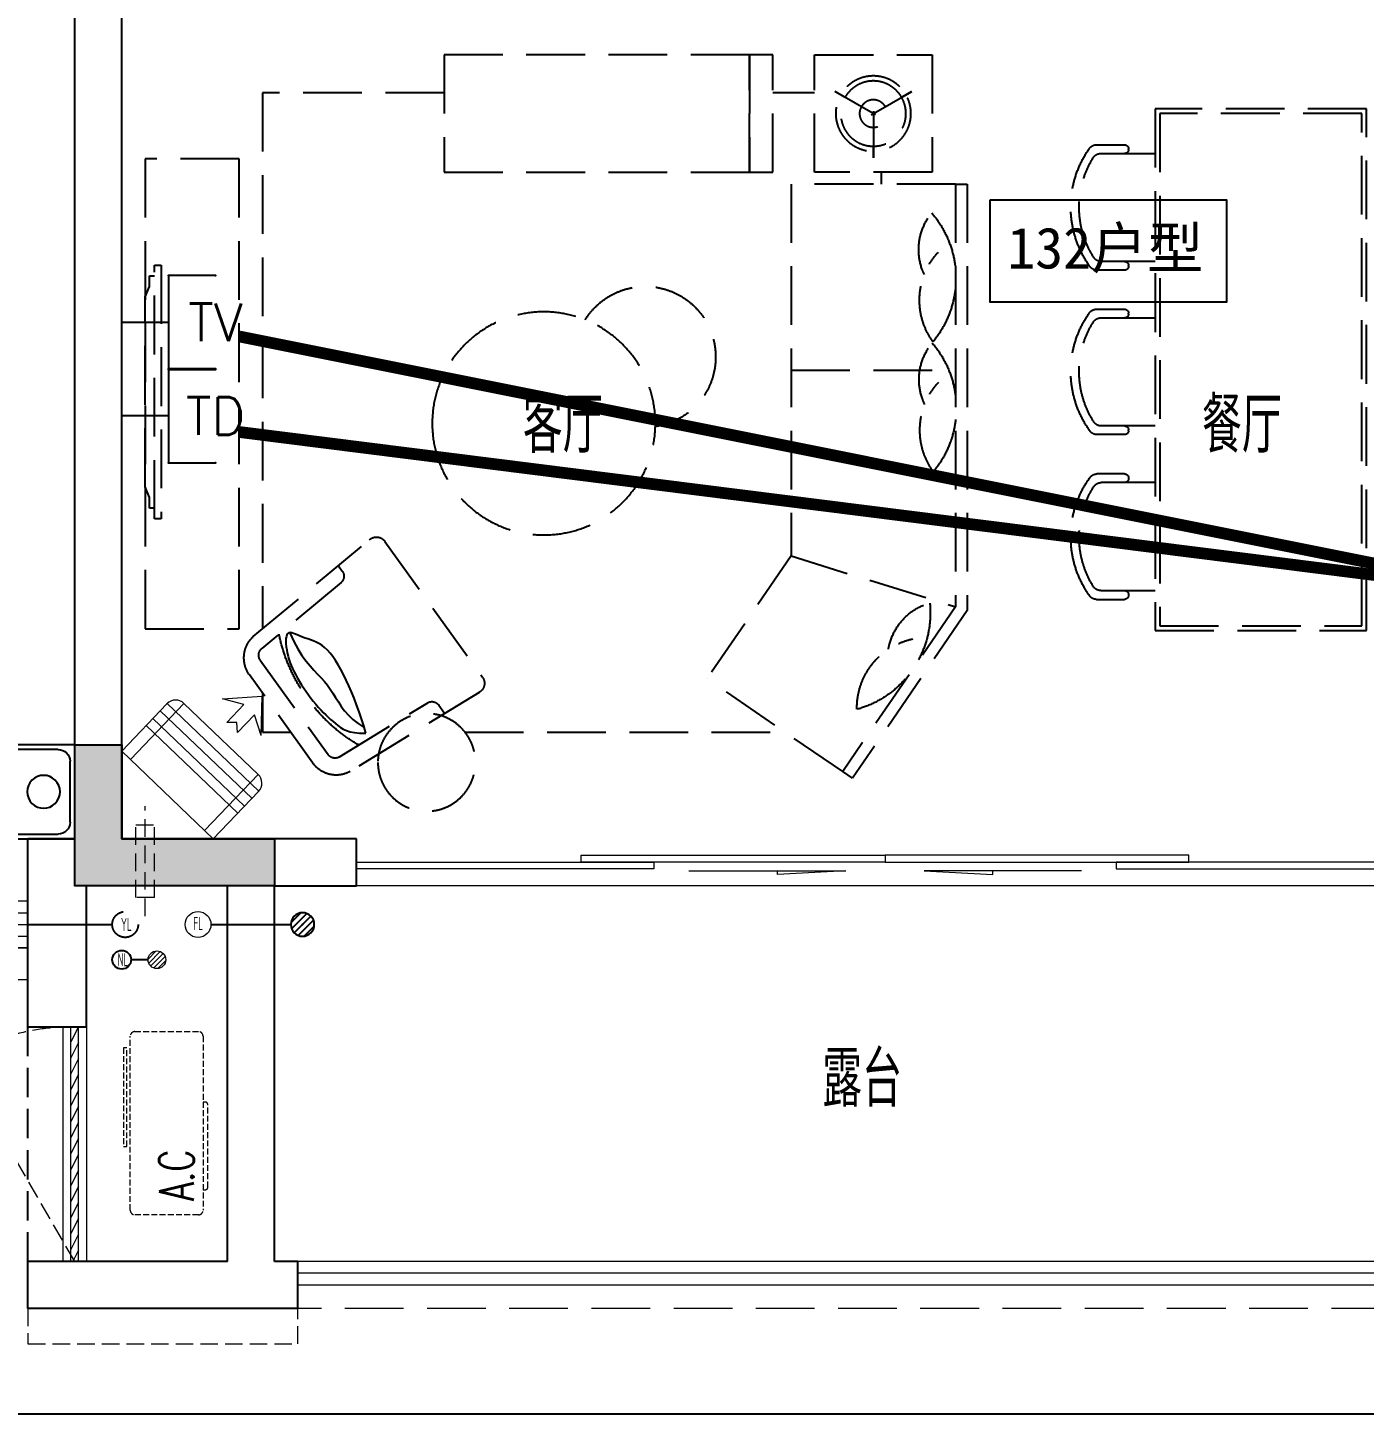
# Model space of a CAD drawing. Extents: x 3753737 to 4713801, y -857380 to 24339.
# Drawn here: x 4236663 to 4242353, y -797786 to -791883 of the extents above; entities that cross this region are included whole.
import ezdxf
from ezdxf.enums import TextEntityAlignment as Align

# ---------------------------------------------------------------- set-up
doc = ezdxf.new("R2010")
doc.units = 0
doc.header["$LTSCALE"] = 1000
doc.header["$MEASUREMENT"] = 0
for name, pattern in [('#P_--_20B1_001_t3$0$DASH', [0.35, 0.25, -0.1]), ('A户型$0$DASH', [0.35, 0.25, -0.1]), ('DASH', [0.35, 0.25, -0.1]), ('HIDDEN', [0.375, 0.25, -0.125])]:
    doc.linetypes.add(name, pattern=pattern)
doc.layers.get('0').update_dxf_attribs({"linetype": 'CONTINUOUS'})
for name, color, linetype in [('!!电气', 1, 'CONTINUOUS'), ('5fur', 175, 'CONTINUOUS'), ('COLU', 7, 'CONTINUOUS'), ('EQUIP-通讯', 3, 'CONTINUOUS'), ('LVTRY', 252, 'CONTINUOUS'), ('S-砼墙填充', 251, 'CONTINUOUS'), ('VPIPE-凝结', 150, 'CONTINUOUS'), ('VPIPE-雨水', 4, 'DASH'), ('WALL', 252, 'CONTINUOUS'), ('WIRE-综合布线', 5, 'DASH'), ('看线', 185, 'CONTINUOUS'), ('管', 193, 'CONTINUOUS')]:
    doc.layers.add(name, color=color, linetype=linetype)
for name, color, linetype, lineweight in [('EQUIP_地漏', 7, 'CONTINUOUS', 18), ('PUB_TEXT', 7, 'CONTINUOUS', 20), ('VPIPE-废水', 31, 'TG_F', 18), ('WINDOW', 146, 'CONTINUOUS', 20), ('平面-分水线', 189, 'CONTINUOUS', 15), ('平面-栏杆', 56, 'CONTINUOUS', 15), ('平面-看线', 252, 'CONTINUOUS', 15), ('平面-空调室内机', 176, 'CONTINUOUS', 9), ('平面-空调预留孔', 252, 'CONTINUOUS', 15)]:
    doc.layers.add(name, color=color, linetype=linetype, lineweight=lineweight)
doc.styles.add('_TCH_DIM', font='SIMPLEX', dxfattribs={"bigfont": 'GBCBIG'})
doc.styles.add('_TEL_DIM', font='SIMPLEX', dxfattribs={"width": 0.8, "height": 3.5, "bigfont": 'HZTXT'})
doc.styles.get("Standard").update_dxf_attribs({"font": 'gbenor.shx', "bigfont": 'gbcbig.shx'})
doc.styles.add('TG_LINETYPE', font='SIMPLEX', dxfattribs={"width": 0.8, "height": 3, "bigfont": 'HZTXT'})
doc.styles.add('黑体', font='simhei.ttf')
doc.linetypes.add('TG_F', pattern='A,2,-0.3,["F",TG_LINETYPE,S=0.1,R=0,X=-0.23,Y=-0.15],0', length=2.3)

# ---------------------------------------------------------------- blocks, each defined once
blk = doc.blocks.new('dfgdfgsf')
at = {"layer": '5fur', "color": 252, "linetype": 'A户型$0$DASH'}
for p, q in [((2094650.822318503, -1252230.379037612), (2094477.879718294, -1252130.530580827)), ((2094632.326403065, -1252230.379037612), (2094805.269003275, -1252130.530580827)), ((2094891.574360784, -1252137), (2095069.08334725, -1252137)), ((2096469.08334725, -1252137), (2097241.400685381, -1252137)), ((2097241.400685381, -1252137), (2097241.400685381, -1254418.310339169)), ((2094641.574360784, -1252214.361104977), (2094641.574360784, -1252414.058018547)), ((2093691.615674988, -1252357.542387553), (2093571.695908604, -1252357.542387553)), ((2093673.722385016, -1252394.852469392), (2093441.574587486, -1252394.852469392)), ((2093555.135908604, -1252378.292469392), (2093555.135908604, -1252374.612469392)), ((2094607, -1252525.039726734), (2094607, -1252475.039726734)), ((2094241.574360784, -1252525.039726734), (2094241.574360784, -1254340.518235486)), ((2094291.574360784, -1252525.039726734), (2094241.574360784, -1252525.039726734)), ((2094291.574360784, -1252525.039726734), (2094991.574360784, -1252525.039726734)), ((2094291.574360784, -1252525.039726734), (2094291.574360784, -1254325.039726734)), ((2094991.574360784, -1252525.039726734), (2094991.574360784, -1254108.340604206)), ((2093441.574587486, -1252854.852469392), (2093671.759300168, -1252854.852469392)), ((2093555.135908604, -1252875.092469392), (2093555.135908604, -1252871.412469392)), ((2093571.695908604, -1252891.652469392), (2093689.767644257, -1252891.652469392)), ((2093691.615674988, -1253057.542387553), (2093571.695908604, -1253057.542387553)), ((2093673.722385016, -1253094.852469392), (2093441.574587486, -1253094.852469392)), ((2093555.135908604, -1253078.292469392), (2093555.135908604, -1253074.612469392)), ((2094991.574360784, -1253316.69016547), (2094291.574360784, -1253316.69016547)), ((2093441.574587486, -1253554.852469392), (2093671.759300168, -1253554.852469392)), ((2093555.135908604, -1253575.092469392), (2093555.135908604, -1253571.412469392)), ((2093571.695908604, -1253591.652469392), (2093689.767644257, -1253591.652469392)), ((2093555.135908604, -1253775.553599892), (2093555.135908604, -1253779.233599892)), ((2093571.695908604, -1253758.993599892), (2093689.767644257, -1253758.993599892)), ((2093441.574587486, -1253795.793599892), (2093671.759300168, -1253795.793599892)), ((2094991.574360784, -1254108.340604206), (2094291.574360784, -1254325.039726734)), ((2094991.574360784, -1254108.340604206), (2095349.386070162, -1254630.873648174)), ((2096918.277270381, -1254150.722505105, 0.002232413066440839), (2096902.450986693, -1254172.77328073, 0.002232413066440839)), ((2096907.431832158, -1254221.459835119, 0.002232413066440839), (2097245.392734059, -1254502.256304488, 0.002232413066440839)), ((2093673.722385016, -1254255.793599892), (2093441.574587486, -1254255.793599892)), ((2093555.135908604, -1254272.353599892), (2093555.135908604, -1254276.033599892)), ((2093691.615674988, -1254293.10368173), (2093571.695908604, -1254293.10368173)), ((2094241.574360784, -1254340.518235486), (2094730.565226994, -1255054.619756192)), ((2094291.574360784, -1254325.039726734), (2094771.819949872, -1255026.370015658)), ((2097251.468199237, -1254551.911814707, 0.002232413066440839), (2096963.077048304, -1254953.727568783, 0.002232413066440839)), ((2094771.819949872, -1255026.370015658), (2095349.386070162, -1254630.873648174)), ((2097241.400685381, -1254692.586415223), (2097241.400685381, -1254858.058952631)), ((2096490.998517162, -1254743.685695929, 0.002232413066440839), (2096466.671852801, -1254777.580061539, 0.002232413066440839)), ((2096914.088431881, -1254963.862523343, 0.002232413066440839), (2096538.718588234, -1254732.823643679, 0.002232413066440839)), ((2096380.286248344, -1254858.058952631), (2095017.614287486, -1254858.058952631)), ((2097241.400685381, -1254858.058952631), (2097122.637756643, -1254858.058952631)), ((2094730.565226994, -1255054.619756192), (2094771.819949872, -1255026.370015658))]:
    blk.add_line(p, q, dxfattribs=at)
at = {"layer": '5fur', "color": 252, "linetype": 'A户型$0$DASH', "extrusion": (-0.677281067979516, 0.735724374311825, 0)}
for p, q in [((2097673.299270959, -1252870.039602342), (2097673.298882234, -1253950.039602342)), ((2097701.88147308, -1252870.039662956), (2097673.299270959, -1252870.039602342)), ((2097701.881084788, -1253950.039662742), (2097701.88147308, -1252870.039662956)), ((2097723.475173426, -1252915.288567976), (2097701.881407711, -1252915.288531041)), ((2097723.475108917, -1252960.537437186), (2097723.475173426, -1252915.288567976)), ((2097741.574591934, -1253005.786331261), (2097723.475108917, -1252960.537437186)), ((2097741.574591969, -1253814.29311868), (2097741.574591934, -1253005.786331261)), ((2097723.474979942, -1253859.54196205), (2097741.574591969, -1253814.29311868)), ((2097723.474915012, -1253904.790830615), (2097723.474979942, -1253859.54196205)), ((2097673.298882234, -1253950.039602342), (2097701.881084788, -1253950.039662742)), ((2097701.881149297, -1253904.790793315), (2097723.474915012, -1253904.790830615))]:
    blk.add_line(p, q, dxfattribs=at)
at = {"layer": '5fur', "color": 252, "linetype": 'A户型$0$DASH', "extrusion": (-2.497360287383324e-06, 1.793016044590853e-06, 0.9999999999952743)}
for p, q in [((2096720.676576636, -1254046.097183408, -9.860223393332035e-08), (2096305.496361987, -1254624.568301424, 2.548135267232965e-07)), ((2097281.30458717, -1254451.567335205, 0.002127006015053112), (2096786.691790702, -1254039.343590815, 0.0001526558718598636)), ((2096977.769948277, -1254497.76783579, 0.001451808900855944), (2096989.697494064, -1254488.572557939, 0.001465108999307851)), ((2096989.697494064, -1254488.572557939, 0.001465108999307851), (2097001.729715117, -1254481.064849586, 0.001481696348800021)), ((2097001.729715117, -1254481.064849586, 0.001481696348800021), (2097013.783541517, -1254474.936737941, 0.00150081129366253)), ((2097013.783541517, -1254474.936737941, 0.00150081129366253), (2097025.775903343, -1254469.880250205, 0.001521694178197031)), ((2097025.775903343, -1254469.880250205, 0.001521694178197031), (2097037.623730678, -1254465.587413588, 0.001543585346744258)), ((2097037.623730678, -1254465.587413588, 0.001543585346744258), (2097049.243953598, -1254461.750255293, 0.001565725143607644)), ((2097049.243953598, -1254461.750255293, 0.001565725143607644), (2097060.553502188, -1254458.06080253, 0.001587353913124367)), ((2097060.553502188, -1254458.06080253, 0.001587353913124367), (2097071.469306524, -1254454.211082504, 0.001607711999604078)), ((2097071.469306524, -1254454.211082504, 0.001607711999604078), (2097081.907972523, -1254450.005563644, 0.001626240546731772)), ((2097081.907972523, -1254450.005563644, 0.001626240546731772), (2097091.784809448, -1254445.698479261, 0.001643183895629896)), ((2097108.936348147, -1254472.110648812, 0.001733374911016661), (2097091.400984752, -1254504.17863186, 0.00174708119897371)), ((2097091.784809448, -1254445.698479261, 0.001643183895629896), (2097101.014802399, -1254441.656503894, 0.001658987186790917)), ((2097101.014802399, -1254441.656503894, 0.001658987186790917), (2097109.512936472, -1254438.246312078, 0.001674095560701083)), ((2097126.413744863, -1254434.833709033, 0.001710184116386237), (2097108.936348147, -1254472.110648812, 0.001733374911016661)), ((2097109.512936472, -1254438.246312078, 0.001674095560701083), (2097117.194196766, -1254435.834578349, 0.001688954157847533)), ((2097117.194196766, -1254435.834578349, 0.001688954157847533), (2097123.973568384, -1254434.787977244, 0.001704008118724509)), ((2097123.973568384, -1254434.787977244, 0.001704008118724509), (2097129.766036422, -1254435.473183298, 0.001719702583818261)), ((2097129.766036422, -1254435.473183298, 0.001719702583818261), (2097134.486585981, -1254438.256871047, 0.001736482693618591)), ((2097134.486585981, -1254438.256871047, 0.001736482693618591), (2097138.075760085, -1254443.390778915, 0.001754651333667923)), ((2097138.075760085, -1254443.390778915, 0.001754651333667923), (2097140.57633347, -1254450.666900875, 0.001773942369753811)), ((2097140.57633347, -1254450.666900875, 0.001773942369753811), (2097142.056638799, -1254459.762294784, 0.001793947412707553)), ((2097142.229775941, -1254482.119129899, 0.001834465962597953), (2097141.059273079, -1254494.734686826, 0.001854162691212302)), ((2097142.056638799, -1254459.762294784, 0.001793947412707553), (2097142.585008736, -1254470.354018507, 0.001814258073377317)), ((2097142.585008736, -1254470.354018507, 0.001814258073377317), (2097142.229775941, -1254482.119129899, 0.001834465962597953)), ((2096931.528056057, -1254553.533940991, 0.001436315756982331), (2096942.922995723, -1254536.850154261, 0.001434858729489896)), ((2096942.922995723, -1254536.850154261, 0.001434858729489896), (2096954.406179669, -1254521.94672153, 0.001436814283040988)), ((2096954.406179669, -1254521.94672153, 0.001436814283040988), (2096966.010774863, -1254508.895372229, 0.001442393859531599)), ((2096966.010774863, -1254508.895372229, 0.001442393859531599), (2096977.769948277, -1254497.76783579, 0.001451808900855944)), ((2097073.944862677, -1254531.743732482, 0.00175291164061786), (2097056.70518991, -1254555.512024981, 0.001752474896285605)), ((2097091.400984752, -1254504.17863186, 0.00174708119897371), (2097073.944862677, -1254531.743732482, 0.00175291164061786)), ((2097129.491203073, -1254547.738375472, 0.001920309516744823), (2097125.031813382, -1254560.939667938, 0.001932842943225488)), ((2097133.326969316, -1254534.516590455, 0.001906181934359097), (2097129.491203073, -1254547.738375472, 0.001920309516744823)), ((2097136.545787798, -1254521.225368718, 0.00189038910998196), (2097133.326969316, -1254534.516590455, 0.001906181934359097)), ((2097139.141832809, -1254507.877747145, 0.001872939870058765), (2097136.545787798, -1254521.225368718, 0.00189038910998196)), ((2097141.059273079, -1254494.734686826, 0.001854162691212302), (2097139.141832809, -1254507.877747145, 0.001872939870058765)), ((2096897.541033046, -1254613.550130859, 0.001459047906797295), (2096908.870241689, -1254591.955658721, 0.001448621787530691)), ((2096908.870241689, -1254591.955658721, 0.001448621787530691), (2096920.188193702, -1254571.926352288, 0.001440973923626743)), ((2096920.188193702, -1254571.926352288, 0.001440973923626743), (2096931.528056057, -1254553.533940991, 0.001436315756982331)), ((2097023.424024279, -1254594.482482828, 0.001739234491102692), (2097007.656947393, -1254611.096796784, 0.001729648150935681)), ((2097039.819174448, -1254576.189583663, 0.001747379626336532), (2097023.424024279, -1254594.482482828, 0.001739234491102692)), ((2097056.70518991, -1254555.512024981, 0.001752474896285605), (2097039.819174448, -1254576.189583663, 0.001747379626336532)), ((2097107.845146817, -1254600.910031692, 0.001961589148191223), (2097100.824506518, -1254614.518795621, 0.001968456811988872)), ((2097114.215460938, -1254587.47655188, 0.001953411672857897), (2097107.845146817, -1254600.910031692, 0.001961589148191223)), ((2097119.942124565, -1254574.169412018, 0.001943853299899878), (2097114.215460938, -1254587.47655188, 0.001953411672857897)), ((2097125.031813382, -1254560.939667938, 0.001932842943225488), (2097119.942124565, -1254574.169412018, 0.001943853299899878)), ((2096863.360863406, -1254686.957475577, 0.001505308255390858), (2096874.742011223, -1254661.141433074, 0.001487442503559144)), ((2096874.742011223, -1254661.141433074, 0.001487442503559144), (2096886.16740081, -1254636.638039271, 0.001472040839545663)), ((2096886.16740081, -1254636.638039271, 0.001472040839545663), (2096897.541033046, -1254613.550130859, 0.001459047906797295)), ((2096965.49623637, -1254657.928970429, 0.001708328504285817), (2096953.500868816, -1254674.732232704, 0.001708500268584601)), ((2096978.555845447, -1254642.11396628, 0.001712586497180091), (2096965.49623637, -1254657.928970429, 0.001708328504285817)), ((2096992.655151786, -1254626.738599832, 0.00172022926617732), (2096978.555845447, -1254642.11396628, 0.001712586497180091)), ((2097007.656947393, -1254611.096796784, 0.001729648150935681), (2096992.655151786, -1254626.738599832, 0.00172022926617732)), ((2097028.123956079, -1254989.745149375, 0.002459684217082092), (2097297.907276027, -1254613.855711687, 0.002459454573749298)), ((2097075.916928541, -1254656.670463727, 0.001981832233114211), (2097066.520486612, -1254670.95735192, 0.001983982551957197)), ((2097084.820926764, -1254642.43098124, 0.001978537104109002), (2097075.916928541, -1254656.670463727, 0.001981832233114211)), ((2097093.146864362, -1254628.351787833, 0.001974085750346966), (2097084.820926764, -1254642.43098124, 0.001978537104109002)), ((2097100.824506518, -1254614.518795621, 0.001968456811988872), (2097093.146864362, -1254628.351787833, 0.001974085750346966)), ((2096320.224456155, -1254689.272991372, 0.0001530527182511676), (2096869.057042156, -1255025.951999643, 0.002127356286666604)), ((2096841.218622405, -1254742.091274105, 0.001548866887400635), (2096852.145789687, -1254713.977108635, 0.001525746811257278)), ((2096852.145789687, -1254713.977108635, 0.001525746811257278), (2096863.360863406, -1254686.957475577, 0.001505308255390858)), ((2096930.885751867, -1254710.821297365, 0.001716730445593839), (2096919.188453677, -1254729.629801793, 0.001721242027838521)), ((2096942.143632114, -1254692.442558009, 0.001711892054099273), (2096930.885751867, -1254710.821297365, 0.001716730445593839)), ((2096953.500868816, -1254674.732232704, 0.001708500268584601), (2096942.143632114, -1254692.442558009, 0.001711892054099273)), ((2097036.232667761, -1254712.973617021, 0.001983678793427757), (2097025.722620181, -1254726.32129432, 0.001981364017535903)), ((2097046.592739305, -1254699.22181194, 0.001984894417521588), (2097036.232667761, -1254712.973617021, 0.001983678793427757)), ((2097056.717217895, -1254685.178762449, 0.00198499947522901), (2097046.592739305, -1254699.22181194, 0.001984894417521588)), ((2097066.520486612, -1254670.95735192, 0.001983982551957197), (2097056.717217895, -1254685.178762449, 0.00198499947522901)), ((2096820.715336475, -1254801.166969705, 0.001603586465416917), (2096830.701193889, -1254771.190913843, 0.001574777200042732)), ((2096830.701193889, -1254771.190913843, 0.001574777200042732), (2096841.218622405, -1254742.091274105, 0.001548866887400635)), ((2096892.320505866, -1254767.581509961, 0.001722191103636028), (2096876.07230745, -1254786.247415743, 0.001715081766723081)), ((2096906.512963143, -1254748.629422317, 0.001723653385596435), (2096892.320505866, -1254767.581509961, 0.001722191103636028)), ((2096919.188453677, -1254729.629801793, 0.001721242027838521), (2096906.512963143, -1254748.629422317, 0.001723653385596435)), ((2096973.058644192, -1254784.608225413, 0.001954352497964607), (2096962.626350837, -1254794.648774905, 0.001946302169168135)), ((2096983.531904398, -1254774.071765165, 0.001961615959806373), (2096973.058644192, -1254784.608225413, 0.001954352497964607)), ((2096994.04120419, -1254763.005898222, 0.001968020190777686), (2096983.531904398, -1254774.071765165, 0.001961615959806373)), ((2097004.581616307, -1254751.377128634, 0.001973492826960133), (2096994.04120419, -1254763.005898222, 0.001968020190777686)), ((2097015.148213483, -1254739.151960464, 0.001977961504445958), (2097004.581616307, -1254751.377128634, 0.001973492826960133)), ((2097025.722620181, -1254726.32129432, 0.001981364017535903), (2097015.148213483, -1254739.151960464, 0.001977961504445958)), ((2096802.825664285, -1254863.312097236, 0.001670336719290511), (2096811.382882497, -1254831.910383552, 0.001635403399760982)), ((2096835.253589595, -1254821.766085822, 0.001676828267105357), (2096809.605521358, -1254838.141552162, 0.001642137273927702)), ((2096811.382882497, -1254831.910383552, 0.001635403399760982), (2096820.715336475, -1254801.166969705, 0.001603586465416917)), ((2096857.229593494, -1254804.388490689, 0.001700551959626928), (2096835.253589595, -1254821.766085822, 0.001676828267105357)), ((2096876.07230745, -1254786.247415743, 0.001715081766723081), (2096857.229593494, -1254804.388490689, 0.001700551959626928)), ((2096910.483739913, -1254838.294086976, 0.001894340028182562), (2096898.576480116, -1254845.371148091, 0.001877292594559599)), ((2096921.309378522, -1254830.485392671, 0.001907374433954168), (2096910.483739913, -1254838.294086976, 0.001894340028182562)), ((2096931.62454449, -1254822.129918279, 0.001918153620153795), (2096921.309378522, -1254830.485392671, 0.001907374433954168)), ((2096941.904373722, -1254813.376125396, 0.001928130366349201), (2096931.62454449, -1254822.129918279, 0.001918153620153795)), ((2096952.239951593, -1254804.226909584, 0.001937537337325601), (2096941.904373722, -1254813.376125396, 0.001928130366349201)), ((2096962.626350837, -1254794.648774905, 0.001946302169168135), (2096952.239951593, -1254804.226909584, 0.001937537337325601)), ((2096828.708258177, -1254862.665998607, 0.001733816416205514), (2096802.825664286, -1254863.312097235, 0.001670336719292287)), ((2096850.653488163, -1254860.364001276, 0.00178449404391845), (2096828.708258177, -1254862.665998607, 0.001733816416205514)), ((2096869.232502788, -1254856.590958345, 0.001824127410708698), (2096850.653488163, -1254860.364001276, 0.00178449404391845)), ((2096885.016450589, -1254851.531722916, 0.001854474324828104), (2096869.232502788, -1254856.590958345, 0.001824127410708698)), ((2096898.576480116, -1254845.371148091, 0.001877292594559599), (2096885.016450589, -1254851.531722916, 0.001854474324828104))]:
    blk.add_line(p, q, dxfattribs=at)
at = {"layer": '5fur', "color": 252, "linetype": 'A户型$0$DASH'}
for points in [[(2094891.574360784, -1251975.039726734), (2094391.574360784, -1251975.039726734), (2094391.574360784, -1252475.039726734), (2094891.574360784, -1252475.039726734)], [(2095169.08334725, -1252475.039726642), (2095069.08334725, -1252475.039726642), (2095069.08334725, -1251975.039726642), (2095169.08334725, -1251975.039726642)], [(2096469.08334725, -1252475.039726642), (2095169.08334725, -1252475.039726642), (2095169.08334725, -1251975.039726642), (2096469.08334725, -1251975.039726642)], [(2092541.574587486, -1252205.039727125), (2093441.574587486, -1252205.039727125), (2093441.574587486, -1254425.039727125), (2092541.574587486, -1254425.039727125)], [(2092561.574587486, -1252225.039727125), (2093421.574587486, -1252225.039727125), (2093421.574587486, -1254405.039727125), (2092561.574587486, -1254405.039727125)], [(2097741.574591951, -1252417.812060538), (2097741.574591951, -1254417.812060538), (2097341.574591951, -1254417.812060538), (2097341.574591951, -1252417.812060538)]]:
    blk.add_lwpolyline(points, close=True, dxfattribs=at)
for points, const_width in [([(2094521.350911075, -1252155.628685681), (2094477.879718293, -1252130.530580827)], 8.888888888888888), ([(2094761.797810494, -1252155.628685681), (2094805.269003274, -1252130.530580827)], 8.88888888888889), ([(2094641.574360784, -1252363.86180884), (2094641.574360784, -1252414.058018547)], 8.88888888888889)]:
    blk.add_lwpolyline(points, dxfattribs=dict(at, const_width=const_width))
for centre, radius in [((2096044.438440045, -1253544.00010533), 475), ((2096543.141975971, -1254987.158089964), 207.8186114890214)]:
    blk.add_circle(centre, radius, dxfattribs=at)
for centre, radius, start, end in [((2093572.599769826, -1252374.986860969), 17.46787387877194, 92.96604906396895, 178.7718768726169), ((2093691.615674988, -1252394.342387554), 36.8, 35.13970637726662, 90), ((2093571.695908604, -1252378.292469392), 16.56, 180, 270), ((2093673.722385016, -1252431.652469392), 36.8, 31.94119226656599, 90), ((2093366.327405545, -1252623.295752064), 399.0413852635766, 327.4766363576821, 31.94119226656599), ((2093366.327405545, -1252623.295752064), 434.5839883125198, 324.4004392201456, 35.13970637726662), ((2094716.900015383, -1252925.481991468), 426.6264296363831, 139.4268288252116, 219.4425333606681), ((2094202.689006272, -1252803.708540907), 245.7754424505531, 334.4164539123369, 39.3129121215151), ((2094143.900273647, -1253019.424539241), 301.1155695800327, 323.9756232806231, 42.79881660041365), ((2093571.695908604, -1252871.412469392), 16.56, 90, 180), ((2093571.695908604, -1252875.092469392), 16.56, 180, 270), ((2093671.759300168, -1252818.052469392), 36.8, 270, 327.4766363576821), ((2093689.767644257, -1252854.852469392), 36.8, 270, 324.4004392201456), ((2095613.000119922, -1253260.747055889), 300, 31.73926190336141, 261.688380316601), ((2093572.599769826, -1253074.986860969), 17.46787387877194, 92.96604906396895, 178.7718768726169), ((2093691.615674988, -1253094.342387554), 36.8, 35.13970637726662, 90), ((2093366.327405545, -1253323.295752064), 434.5839883125198, 324.4004392201456, 35.13970637726662), ((2093571.695908604, -1253078.292469392), 16.56, 180, 270), ((2093673.722385016, -1253131.652469392), 36.8, 31.94119226656599, 90), ((2093366.327405545, -1253323.295752064), 399.0413852635766, 327.4766363576821, 31.94119226656599), ((2094715.23085386, -1253478.909436044), 426.6264296363831, 139.4268288252116, 219.4425333606681), ((2094201.019844748, -1253357.135985482), 245.7754424505531, 334.4164539123369, 39.3129121215151), ((2094142.231112124, -1253572.851983817), 301.1155695800327, 323.9756232806231, 42.79881660041365), ((2093671.759300168, -1253518.052469392), 36.8, 270, 327.4766363576821), ((2093571.695908604, -1253571.412469392), 16.56, 90, 180), ((2093571.695908604, -1253575.092469392), 16.56, 180, 270), ((2093689.767644257, -1253554.852469392), 36.8, 270, 324.4004392201456), ((2093571.695908604, -1253775.553599892), 16.56, 90, 180), ((2093571.695908604, -1253779.233599892), 16.56, 180, 270), ((2093689.767644257, -1253795.793599892), 36.8, 35.59956077985439, 90), ((2093366.327405545, -1254027.35031722), 434.5839883125198, 324.8602936227334, 35.59956077985439), ((2093671.759300168, -1253832.593599892), 36.8, 32.52336364231787, 90), ((2093366.327405545, -1254027.35031722), 399.0413852635766, 328.058807733434, 32.52336364231787), ((2096932.44772826, -1254194.302542327, 0.002232413066440839), 36.92307692428243, 144.3322397251706, 227.3503291280219), ((2093673.722385016, -1254218.993599892), 36.8, 270, 328.058807733434), ((2093571.695908604, -1254272.353599892), 16.56, 90, 180), ((2093572.599769826, -1254275.659208315), 17.46787387877194, 181.2281231273831, 267.033950936031), ((2093691.615674988, -1254256.30368173), 36.8, 270, 324.8602936227334), ((2094825.785494679, -1254350.08124214), 426.6264296363831, 174.4352511586671, 254.4509556893775), ((2094334.750811015, -1254545.341772183), 245.7754424505531, 9.424876234350627, 74.3213344510711), ((2094410.354445037, -1254755.754693706), 301.1155695800327, 358.9840456094636, 77.80723892462674), ((2097221.47145491, -1254530.382556307, 0.002232413066440839), 36.92307730261101, 324.3322462534843, 49.61895182206256), ((2096520.995258738, -1254765.214957017, 0.002232413066440839), 36.92307663428325, 61.31415097385329, 144.3322403767046), ((2096933.080304472, -1254932.198310338, 0.002232413066440839), 36.92307692675509, 239.04509905129, 324.3322457494611)]:
    blk.add_arc(centre, radius, start, end, dxfattribs=at)
at = {"layer": '5fur', "color": 252, "linetype": 'A户型$0$DASH', "extrusion": (-2.497360287383323e-06, 1.793016044590853e-06, 0.9999999999952741)}
for centre, radius, start, end in [((2096756.672659991, -1254071.932285215, -7.484791822926609), 44.30769190802064, 47.35024276160509, 144.3322404756614), ((2097197.918122744, -1254542.091506388, -7.484791822926608), 123.0769230716424, 324.3322462716632, 47.35024206220756), ((2096341.492445329, -1254650.403403935, -7.484791822926609), 44.30769230758421, 144.332239725803, 241.3141476159066), ((2096928.13480281, -1254917.98094357, -7.484791822926607), 123.0769233569632, 241.3141501232613, 324.3322460763749)]:
    blk.add_arc(centre, radius, start, end, dxfattribs=at)
at = {"layer": '5fur', "color": 252, "linetype": 'A户型$0$DASH', "extrusion": (-2.497360287383324e-06, 1.793016044590853e-06, 0.9999999999952743)}
blk.add_arc((2096474.648157021, -1254297.889755153, -7.484791822926612), 711.6016947117799, 300.0362037319193, 348.4968268405142, dxfattribs=at)
at = {"layer": '5fur', "color": 252, "linetype": 'A户型$0$DASH'}
for major_axis, ratio, start_param, end_param in [((-113.2638872716998, 113.2638872716998), 0.9999999999997511, 4.712388980384682, 10.99557428756427), ((-98.16203563551878, 98.16203563551878), 0.999999999998388, 4.712388980384681, 10.99557428756427), ((-41.53009199966709, 41.53009199966709), 0.9999999999975253, 4.71238898038469, 10.99557428756428)]:
    blk.add_ellipse((2094641.574360784, -1252225.039726734), major_axis=major_axis, ratio=ratio, start_param=start_param, end_param=end_param, dxfattribs=at)
blk = doc.blocks.new('$lvtry$00000171')
for p, q in [((-74.24621202462731, 10.60660171788186), (-10.60660171788186, 74.24621202462731)), ((-69.81875867368217, -27.39235180270043), (27.39235180242758, 69.81875867368217)), ((-53.03300858900184, -53.03300858886359), (53.03300858900184, 53.03300858886359)), ((-27.39235180242758, -69.81875867368217), (69.81875867368217, 27.39235180270043)), ((10.60660171788186, -74.24621202462731), (74.24621202462731, -10.60660171788186))]:
    blk.add_line(p, q)
blk.add_circle((0, 0), 75)
blk.add_point((0, 0))
blk = doc.blocks.new('$TwtSys$00000141')
at = {"color": 252}
for p, q in [((-47.09803151780761, 3.836055847277748), (-5.041545145413693, 45.89254221967349)), ((-47.09803151780761, 3.836055847277748), (-5.041545145413693, 45.89254221967349)), ((-43.60958444554853, -17.52724007043071), (17.52724007042889, 43.60958444554853)), ((-43.60958444554853, -17.52724007043071), (17.52724007042889, 43.60958444554853)), ((-33.23401871576607, -33.23401871577153), (33.23401871576607, 33.23401871576425)), ((-33.23401871576607, -33.23401871576971), (33.23401871576607, 33.23401871576425)), ((-16.17805684451741, -43.53063328177632), (43.79137317708955, 16.43879673983065)), ((-16.17805684451741, -43.53063328177632), (43.79137317708955, 16.43879673983247)), ((5.715553844029273, -46.12975947626182), (46.12974035062325, -5.715572969671484)), ((5.715553844029273, -46.12975947626182), (46.12974035062325, -5.715572969671484))]:
    blk.add_line(p, q, dxfattribs=at)
blk.add_circle((0, -1.818989403545856e-12), 47, dxfattribs=at)
blk.add_circle((0, -1.818989403545856e-12), 47, dxfattribs=at)
blk = doc.blocks.new('rtyryrtyeeretee')
at = {"layer": '平面-空调预留孔', "color": 252, "linetype": 'DASH', "ltscale": 0.1}
for p, q in [((669748.8674389471, 343882.007023841), (669748.8674389471, 343872.007023841)), ((669758.8674389471, 343862.007023841), (670111.7031072036, 343862.007023841)), ((670121.7031072036, 343872.007023841), (670121.7031072036, 343882.007023841))]:
    blk.add_line(p, q, dxfattribs=at)
blk.add_lwpolyline([(670402.0143738759, 343882.0070238413), (669662.0143738759, 343882.007023841, -0.414213562373517), (669642.0143738759, 343902.007023841), (669642.0143738764, 344172.007023841, -0.414213562372746), (669662.0143738764, 344192.007023841), (670402.0143738755, 344192.007023841, -0.4142135623727947), (670422.0143738755, 344172.007023841), (670422.0143738759, 343902.0070238415, -0.4142135623733224)], format="xyb", close=True, dxfattribs=at)
blk.add_lwpolyline([(670352.8023801355, 344221.1163422599), (669932.984234771, 344221.1163422599), (669932.984234771, 344206.0022866031), (670352.8023801355, 344206.0022866031)], close=True, dxfattribs=at)
for centre, start, end in [((669758.8674389471, 343872.007023841), 180, 270), ((670111.7031072036, 343872.007023841), 270, 0)]:
    blk.add_arc(centre, 10, start, end, dxfattribs=at)
at = {"layer": '平面-空调预留孔', "color": 252, "linetype": 'DASH', "ltscale": 0.1, "style": '_TCH_DIM', "width": 0.7058823529411765}
blk.add_text('A.C', height=146.88, dxfattribs=at).set_placement((669701.4101996182, 343921.6318135191))
blk = doc.blocks.new('dasdasf1sa2f31as32f')
at = {"color": 8}
for p, q in [((-116.0333029678441, 585.5764855154375), (43.31421442719875, 640.474787555806)), ((82.68419507401995, 476.5984332799144), (43.31421442719875, 640.474787555806)), ((-22.77745136787416, 585.5073602304651), (-116.0333029678441, 585.5764855154375)), ((-22.77745136787416, 585.5073602304651), (-73.37246493535349, 493.2492008739632)), ((32.42647185805254, 555.0730752506729), (-18.10105440387269, 462.9379765309382)), ((82.68419507401995, 476.5984332799144), (32.42647185805254, 555.0730752506729)), ((-473.4737950866693, 259.6563084750783), (-339.4594785901136, 504.0265200089943)), ((-269.8119794043596, 524.3392218776735), (-427.6640969782602, 236.5016507070477)), ((134.6253530689864, 245.484414406435), (-338.8351731522707, 505.1322360634172)), ((-269.8119794043596, 524.3392218776735), (113.7016146283713, 314.0177107195245)), ((-31.30690161697567, 504.4059078391083), (-73.37246493535349, 493.2492008739632)), ((-18.10105440387269, 462.9379765309382), (-31.30690161697567, 504.4059078391083)), ((92.58920825674431, 168.8330396253091), (-380.8957810040447, 428.4689359338913)), ((114.6759563127998, 208.4019676803059), (-359.0953820513678, 468.2211672088001)), ((72.34237424354069, 131.9136772763986), (-401.1422099253978, 391.5503122554119)), ((113.7016146283713, 314.0177107195245), (-44.1505029455293, 26.18013954889921)), ((0, 0), (-473.4737950866693, 259.6563084750783)), ((134.0143164967885, 244.3702115339634), (0, 0))]:
    blk.add_line(p, q, dxfattribs=at)
for centre, radius, start, end in [((-294.4793780628825, 479.3591213504569), 51.30000000018548, 61.25933126190097, 151.2593312616622), ((89.03421596984845, 269.0376101925353), 51.29999999996637, 331.2593312598987, 61.25933126186338)]:
    blk.add_arc(centre, radius, start, end, dxfattribs=at)
blk = doc.blocks.new('DFSFSF')
at = {"layer": '平面-分水线'}
for p, q in [((697141.9143252881, 775567.7311356195), (697141.9143252881, 775667.5561356199)), ((697342.3369560526, 775667.5561356199), (697142.6869560517, 775667.5561356199)), ((697193.1069603423, 775567.7311356195), (697193.1069603423, 775667.5561356199)), ((697242.5119560522, 775567.7311356195), (697242.5119560522, 775667.5561356199)), ((697291.916951762, 775567.7311356195), (697291.916951762, 775667.5561356199)), ((697342.3369560526, 775667.5561356199), (697342.3369560526, 775567.7311356195)), ((697342.3369560526, 775567.7311356195), (697342.3369560526, 775667.5561356199)), ((697342.3369560526, 775567.7311356195), (697142.6869560517, 775567.7311356195))]:
    blk.add_line(p, q, dxfattribs=at)
blk = doc.blocks.new('DFGDGDGD')
at = {"layer": '平面-分水线', "const_width": 10}
blk.add_lwpolyline([(697267.5119560522, 775440.6606483405), (697242.5119560522, 775540.6606483405), (697217.5119560522, 775440.6606483405)], close=True, dxfattribs=at)
blk.add_blockref('DFSFSF', (0, 0))
blk = doc.blocks.new('GDGDGRD')
at = {"layer": 'S-砼墙填充'}
h = blk.add_hatch(color=252, dxfattribs=at)
h.dxf.hatch_style = 1
h.paths.add_polyline_path([(442866.5580736538, 288915.3640138778), (442666.5580736538, 288915.3640138778), (442666.5580736538, 288515.3640138778), (442016.5580688668, 288515.3640028661), (442016.5580688668, 288315.3640028661), (442866.5580736538, 288315.3640138778)])
at = {"layer": 'COLU', "color": 252}
blk.add_lwpolyline([(442866.5580736538, 288915.3640138778), (442666.5580736538, 288915.3640138778), (442666.5580736538, 288515.3640138778), (442016.5580688668, 288515.3640028661), (442016.5580688668, 288315.3640028661), (442866.5580736538, 288315.3640138778)], close=True, dxfattribs=at)
blk = doc.blocks.new('dongkong')
at = {"layer": '平面-空调预留孔', "color": 8, "linetype": 'HIDDEN', "ltscale": 0.3}
for p, q in [((-603796.0415180789, 210899.900060961), (-603796.0415180789, 210431.4859232727)), ((-603836.0415180789, 210820.9630630909), (-603836.0415180789, 210510.8096162414)), ((-603836.0415180789, 210820.9630630909), (-603756.0415180789, 210820.9630630909)), ((-603756.0415180789, 210820.9630630909), (-603756.0415180789, 210510.8096162414))]:
    blk.add_line(p, q, dxfattribs=at)
blk.add_lwpolyline([(-603756.0415180789, 210510.8096162414), (-603836.0415180789, 210510.8096162414)], dxfattribs=at)
blk = doc.blocks.new('A$C3EB2330C')
at = {"layer": '管', "color": 252}
for p, q in [((-0.0007213222561404109, 379.9995217677206), (329.9992786777439, 379.9995217677206)), ((379.9992786777439, 329.9995217677206), (379.9992786777439, 69.99952176772058)), ((329.9992786777439, 19.99952176772058), (-0.0007213222561404109, 19.99952176772058))]:
    blk.add_line(p, q, dxfattribs=at)
blk.add_lwpolyline([(399.9992786777439, 399.9995217677206), (399.9992786777439, -0.000478232279419899), (-0.0007213222561404109, -0.000478232279419899), (-0.0007213222561404109, 399.9995217677206)], close=True, dxfattribs=at)
for centre, start, end in [((329.9992786777439, 329.9995217677206), 0, 90), ((329.9992786777439, 69.99952176772058), 270, 360)]:
    blk.add_arc(centre, 50, start, end, dxfattribs=at)
blk.add_ellipse((267.4755955390865, 199.9995217677206), major_axis=(-49.49747468307308, -49.49747468307304), ratio=0.9999999999994058, start_param=-0.7853981633977454, end_param=5.49778714378184, dxfattribs=at)
blk = doc.blocks.new('$DorLib2D$00000138')
at = {"color": 0, "linetype": 'Continuous'}
for p, q in [((-0.2875000000003638, -2.13e-14), (-0.2875000000003638, 0.1537753792110692)), ((-0.2875000000003638, 0.1537753792110692), (0, 0.1537753792110692)), ((0, 0.1537753792110976), (0, 7.1e-15)), ((0.2875000000003638, 0.1537753792110692), (0, 0.1537753792110692)), ((0.2875000000003638, -2.13e-14), (0.2875000000003638, 0.1537753792110692)), ((-0.5, -0.139864741756405), (-0.5, -2.13e-14)), ((-0.5, -2.13e-14), (-0.21875, -2.13e-14)), ((0, -2.13e-14), (-0.2875000000003638, -2.13e-14)), ((-0.21875, -2.13e-14), (-0.21875, -0.139864741756405)), ((0, -2.13e-14), (0.2875000000003638, -2.13e-14)), ((0.21875, -2.13e-14), (0.21875, -0.139864741756405)), ((0.5, -2.13e-14), (0.21875, -2.13e-14)), ((0.5, -2.13e-14), (0.5, -0.194552241756405)), ((0.5, -0.139864741756405), (0.5, -2.13e-14)), ((-0.21875, -0.139864741756405), (-0.5, -0.139864741756405)), ((0.21875, -0.139864741756405), (0.5, -0.139864741756405)), ((-0.1856715078083653, -0.1859990653694013), (-0.0370241864184209, -0.1859990653694013)), ((-0.0370241864184209, -0.1859990653694013), (-0.101855674160106, -0.2582593850092678)), ((-0.101855674160106, -0.2582593850092678), (-0.101855674160106, -0.1859990653694013)), ((0.1856715078083653, -0.1859990653694013), (0.0370241864184209, -0.1859990653694013)), ((0.0370241864184209, -0.1859990653694013), (0.101855674160106, -0.2582593850092678)), ((0.101855674160106, -0.2582593850092678), (0.101855674160106, -0.1859990653694013))]:
    blk.add_line(p, q, dxfattribs=at)
blk = doc.blocks.new('$WINLIB2D$00000039')
at = {"color": 0}
for points in [[(-0.4999999999983409, 0.5000000000445652), (-0.4999999999999964, -0.4999999999999716)], [(0.5000000000016591, 0.4999999999536158), (-0.4999999999983409, 0.5000000000445652)], [(0.4999999999983338, -0.5000000000463842), (0.4999999999999609, 0.4999999999999432)], [(-0.499999999999428, 0.1666666667124446), (0.500000000000572, 0.1666666666205998)], [(-0.3838834764901549, -0.166666666632409), (-0.4479860405916831, 0.1666666667079113)], [(-0.3158924398378069, -0.166666666637866), (-0.3799950039392748, 0.1666666667006353)], [(-0.2479014031851996, -0.166666666645142), (-0.3120039672867243, 0.1666666666951784)], [(-0.1799103665328481, -0.1666666666505989), (-0.2440129306343159, 0.1666666666887977)], [(-0.1119193298802692, -0.1666666666569512), (-0.1760218939817904, 0.1666666666824455)], [(-0.04392829322788927, -0.1666666666633319), (-0.1080308573293216, 0.1666666666760648)], [(0.02406274342471804, -0.1666666666696841), (-0.04003982067680312, 0.1666666666697125)], [(0.09205378007703402, -0.1666666666751411), (0.02795121597557682, 0.1666666666642556)], [(0.1600448167296129, -0.1666666666815217), (0.0959422526280953, 0.1666666666578749)], [(0.2280358533819644, -0.166666666687874), (0.163933289280525, 0.1666666666505989)], [(0.2960268900345753, -0.1666666666942547), (0.231924325933047, 0.1666666666460657)], [(0.3640179266869801, -0.1666666667006069), (0.2999153625854838, 0.166666666639685)], [(0.4320089633395341, -0.1666666667060639), (0.3679063992380058, 0.166666666632409)], [(0.4999999999916831, -0.1666666667115209), (0.4358974358904746, 0.1666666666260568)], [(-0.4518745131427302, -0.1666666666260284), (-0.5000000000072298, 0.08358586507802102)], [(-0.500000000000572, -0.1666666666214951), (0.499999999999428, -0.1666666667124446)], [(0.4999999999983338, -0.5000000000463842), (-0.5000000000016662, -0.4999999999554348)]]:
    blk.add_lwpolyline(points, dxfattribs=at)
blk = doc.blocks.new('A$C100F5A36')
at = {"color": 252}
blk.add_lwpolyline([(43450.40243915329, -14262.58470323472), (44456.40243915329, -14262.58470323472), (44456.40243915329, -14698.58470323472), (43450.40243915329, -14698.58470323472)], close=True, dxfattribs=at)
at = {"layer": 'VPIPE-凝结', "color": 252}
blk.add_line((39352.46587591479, -17347.44158144388), (39712.46349306498, -17347.4416414554), dxfattribs=at)
at = {"layer": 'VPIPE-凝结', "color": 252, "ltscale": 0.1}
blk.add_line((40132.46828077454, -17347.39991877403), (40472.46588130062, -17347.39994902932), dxfattribs=at)
blk.add_lwpolyline([(39864.86348180287, -17497.39993190137), (39792.46348180249, -17497.39993010089)], dxfattribs=at)
at = {"layer": 'VPIPE-凝结', "color": 252}
blk.add_circle((39752.46348180249, -17497.39993010089), 40, dxfattribs=at)
at = {"layer": 'VPIPE-废水', "color": 252}
blk.add_circle((40077.46828077454, -17347.39991877403), 55, dxfattribs=at)
at = {"layer": 'VPIPE-雨水', "color": 252}
blk.add_circle((39767.46348180249, -17347.39993190137), 55, dxfattribs=at)
at = {"layer": 'WALL', "color": 252}
for p, q in [((39552.45446968412, -16982.39991756031), (39552.45446958261, -12482.3999249341)), ((39752.45446968411, -16982.39991756442), (39752.45446958711, -12682.39992492162)), ((39552.45446968412, -16982.39991756031), (39352.46588043245, -16982.39991755627)), ((39352.46588060819, -17782.39992366334), (39352.46588043245, -16982.39991755627)), ((40302.46588133193, -16982.3999175753), (39752.45446968411, -16982.39991756442)), ((40752.46587658807, -16982.3999175836), (40302.4658813318, -16982.3999175753)), ((40752.46587658439, -17182.3999175836), (40752.46587658807, -16982.3999175836)), ((39652.45446968482, -17182.39991756249), (39602.4658804764, -17182.39991756163)), ((39602.46588060819, -17782.39992360846), (39602.4658804764, -17182.39991756163)), ((40202.465881287, -17182.39991757345), (39652.45446968487, -17182.39991756249)), ((40202.46588059989, -18782.39992365422), (40202.465881287, -17182.39991757345)), ((40402.46588128697, -17182.39991757714), (40752.46587658439, -17182.3999175836)), ((40402.46588059986, -18782.39992549289), (40402.46588128697, -17182.39991757714)), ((39352.46588060819, -17782.39992366334), (39602.46588060819, -17782.39992360846)), ((40202.46588059989, -18782.39992365422), (39352.4659174714, -18782.39991605002)), ((39352.46591568219, -18982.39991605002), (39352.4659174714, -18782.39991605002)), ((40502.46588166989, -18782.39992643753), (40402.46588059986, -18782.39992549289)), ((40502.46587978117, -18982.39992643753), (40502.46588166989, -18782.39992643753)), ((40302.46587966329, -18982.39992454881), (39352.46591568219, -18982.39991605002)), ((40502.46587978117, -18982.39992643753), (40302.46587961353, -18982.39992454881))]:
    blk.add_line(p, q, dxfattribs=at)
at = {"layer": 'WINDOW', "color": 252}
blk.add_line((45252.47729719392, -17182.39991766651), (40752.46587658437, -17182.39991758359), dxfattribs=at)
at = {"layer": 'WINDOW', "color": 252, "linetype": 'DASH', "ltscale": 0.3}
blk.add_lwpolyline([(39552.46587667614, -18782.39992363122), (39052.46587667754, -17916.37451984803, -0.1316524975897076), (39552.46587668592, -17782.39992363285)], format="xyb", dxfattribs=at)
at = {"layer": '平面-栏杆', "color": 252}
for points in [[(45152.46588072181, -18832.39992489642), (40502.46588072553, -18832.39992643753)], [(45152.46588072181, -18882.39992489549), (40502.46588072553, -18882.39992643753)]]:
    blk.add_lwpolyline(points, dxfattribs=at)
at = {"layer": '平面-看线', "color": 252}
blk.add_line((39352.46588056535, -17582.39991239621), (34252.46590099484, -17582.39992510923), dxfattribs=at)
blk.add_lwpolyline([(45152.46588072181, -18782.39992489712), (40502.46588072553, -18782.39992643776)], dxfattribs=at)
at = {"layer": '平面-看线', "color": 252, "linetype": 'DASH', "ltscale": 0.3}
blk.add_lwpolyline([(39352.46591112949, -18982.39991605002), (39352.46591112949, -19132.39991605002), (40502.46587381139, -19132.39992691018), (40502.46585531812, -18982.3990503177)], dxfattribs=at)
at = {"layer": '平面-看线', "color": 252, "linetype": 'DASH'}
blk.add_lwpolyline([(45152.46588072181, -18982.3999248941), (40502.465862507, -18982.3990503177)], dxfattribs=at)
at = {"layer": '看线', "color": 252, "linetype": '#P_--_20B1_001_t3$0$DASH', "ltscale": 0.5}
blk.add_lwpolyline([(39352.46591291856, -18782.39991455898), (39352.46591012506, -17782.39992514765)], dxfattribs=at)
at = {"layer": '看线', "color": 252}
blk.add_lwpolyline([(59402.46586443065, -18232.39991673001), (59402.4658604688, -19432.39991605002), (39052.4648802015, -19432.39991605002), (39052.47008036403, -17932.39991721977), (36802.46589077916, -17932.39992461284)], dxfattribs=at)
at = {"color": 252, "xscale": -1}
blk.add_blockref('GDGDGRD', (482419.0445932513, -305497.7630110036), dxfattribs=at)
at = {"color": 252}
for name, p, rotation in [('DFGDGDGD', (-736315.0902597024, 679895.0703746097), 270), ('rtyryrtyeeretee', (383980.9631781937, -688225.3473775827), 90.00000000000001)]:
    blk.add_blockref(name, p, dxfattribs=dict(at, rotation=rotation))
at = {"layer": 'EQUIP_地漏', "color": 252, "xscale": -0.8, "yscale": -0.8, "zscale": 0.8, "rotation": 180}
blk.add_blockref('$TwtSys$00000141', (39902.46348180249, -17497.39993190137), dxfattribs=at)
at = {"layer": 'LVTRY', "color": 252, "xscale": -0.6666666667107825, "yscale": 0.6666666667107825, "rotation": 90.00000000602213}
blk.add_blockref('$lvtry$00000171', (40522.46588130388, -17347.39994902397), dxfattribs=at)
at = {"layer": 'WINDOW', "color": 252, "xscale": -1}
blk.add_blockref('dfgdfgsf', (2137594.040481746, 1238329.789241821), dxfattribs=at)
at = {"layer": 'WINDOW', "color": 252}
for name, p, xscale, yscale, zscale, rotation in [('$DorLib2D$00000138', (43002.47158689098, -17082.39991762505), 4500.011420609546, -200, 4500.011420609546, 179.9999999989443), ('$WINLIB2D$00000039', (39552.45278125023, -18282.399916069), -1000, -100, -1000, 270)]:
    blk.add_blockref(name, p, dxfattribs=dict(at, xscale=xscale, yscale=yscale, zscale=zscale, rotation=rotation))
at = {"layer": '平面-空调室内机', "color": 252, "ltscale": 0.3, "rotation": 180}
blk.add_blockref('dongkong', (-563943.5870483955, 193588.2930669917), dxfattribs=at)
at = {"layer": '平面-空调预留孔', "color": 252, "rotation": 344.9999999966897}
blk.add_blockref('dasdasf1sa2f31as32f', (40142.62308850698, -16982.3999176845), dxfattribs=at)
at = {"layer": '管', "color": 252, "xscale": -1, "rotation": 180}
blk.add_blockref('A$C3EB2330C', (39152.45519100642, -16582.40039577195), dxfattribs=at)
at = {"color": 252, "style": '黑体'}
blk.add_text('132户型', height=175, dxfattribs=at).set_placement((43522.44871490682, -14554.77181879804))
at = {"layer": 'PUB_TEXT', "color": 252}
for s, p in [('客厅', (41460.06586984731, -15339.91728399601)), ('餐厅', (44351.20664807083, -15339.91728399601)), ('露台', (42734.39533194434, -18123.10629074532))]:
    blk.add_text(s, height=236.3120567375886, dxfattribs=at).set_placement(p)
at = {"layer": 'PUB_TEXT', "color": 252, "width": 0.6}
for s, p in [('YL', (39749.2634818025, -17375.39993190137)), ('FL', (40057.67400901057, -17371.24012048356)), ('NL', (39735.66348158177, -17525.39993190137))]:
    blk.add_text(s, height=56.00000000000001, dxfattribs=at).set_placement(p)
blk = doc.blocks.new('$equip$00001802')
for p, q in [((-0.5, 0.4990009990015096), (-0.5, 0.9990009990015096)), ((0.5, 0.9990009990015096), (0.5, 0.4990009990015096)), ((0.5, 0.4990009990015096), (-0.5, 0.4990009990015096)), ((0, 0.4995004994998453), (0, 0))]:
    blk.add_line(p, q)
for p in [(-0.5, 0.9990009990015096), (0.5, 0.9990009990015096), (-0.5, 0.4990009990015096), (0.5, 0.4990009990015096), (0, 0)]:
    blk.add_point(p)
at = {"color": 7, "style": '_TEL_DIM'}
blk.add_attdef('$TEXT$', text='', height=0.4, dxfattribs=at).set_placement((0, 0.9990009990015096), align=Align.MIDDLE_CENTER)
at = {"color": 7, "style": '_TEL_DIM', "flags": 1}
blk.add_attdef('A', text='', height=2e-05, dxfattribs=at).set_placement((0, 0), align=Align.MIDDLE_CENTER)
blk = doc.blocks.new('$equip$00002670')
for p, q in [((-0.5, 0.4990009989996906), (-0.5, 0.9990009989996906)), ((0.5, 0.9990009989996906), (0.5, 0.4990009989996906)), ((0.5, 0.4990009989996906), (-0.5, 0.4990009989996906)), ((0, 0.4995004994998453), (0, 0))]:
    blk.add_line(p, q)
for p in [(-0.5, 0.9990009989996906), (0.5, 0.9990009989996906), (-0.5, 0.4990009989996906), (0.5, 0.4990009989996906), (0, 0)]:
    blk.add_point(p)
at = {"color": 7, "style": '_TEL_DIM'}
blk.add_attdef('$TEXT$', text='', height=0.4, dxfattribs=at).set_placement((0, 0.9990009989996906), align=Align.MIDDLE_CENTER)
at = {"color": 7, "style": '_TEL_DIM', "flags": 1}
blk.add_attdef('A', text='', height=2.5e-05, dxfattribs=at).set_placement((0, 0), align=Align.MIDDLE_CENTER)

msp = doc.modelspace()

# ---------------------------------------------------------------- block references
at = {"layer": '!!电气'}
msp.add_blockref('A$C100F5A36', (4197310.978776064, -778353.575115452), dxfattribs=at)

# ---------------------------------------------------------------- next in the draw order: linework, layer by layer
at = {"layer": 'WIRE-综合布线', "color": 4, "const_width": 50}
for points in [[(4243053.479093961, -794295.9790013582), (4237563.444665048, -793197.4341803947)], [(4243053.479093961, -794295.9790013582), (4237563.444665048, -793604.2235537944)]]:
    msp.add_lwpolyline(points, dxfattribs=at)

# ---------------------------------------------------------------- next in the draw order: block references
at = {"layer": 'EQUIP-通讯', "color": 6}
ref = msp.add_blockref('$equip$00001802', (4237063.412628651, -793137.8845491451), dxfattribs=dict(at, xscale=-400, yscale=400, zscale=400, rotation=270.000000001303))
ref.add_attrib('$TEXT$', 'TV', dxfattribs={"layer": '0', "color": 7, "height": 160, "style": '_TEL_DIM'}).set_placement((4237463.013028251, -793137.8845491363), align=Align.MIDDLE_CENTER)
ref = msp.add_blockref('$equip$00002670', (4237063.41262866, -793535.9780882844), dxfattribs=dict(at, xscale=-400, yscale=400, zscale=400, rotation=270.000000001303))
ref.add_attrib('$TEXT$', 'TD', dxfattribs={"layer": '0', "color": 7, "height": 160, "style": '_TEL_DIM'}).set_placement((4237463.01302826, -793535.9780882751), align=Align.MIDDLE_CENTER)

doc.saveas('drawing.dxf')
